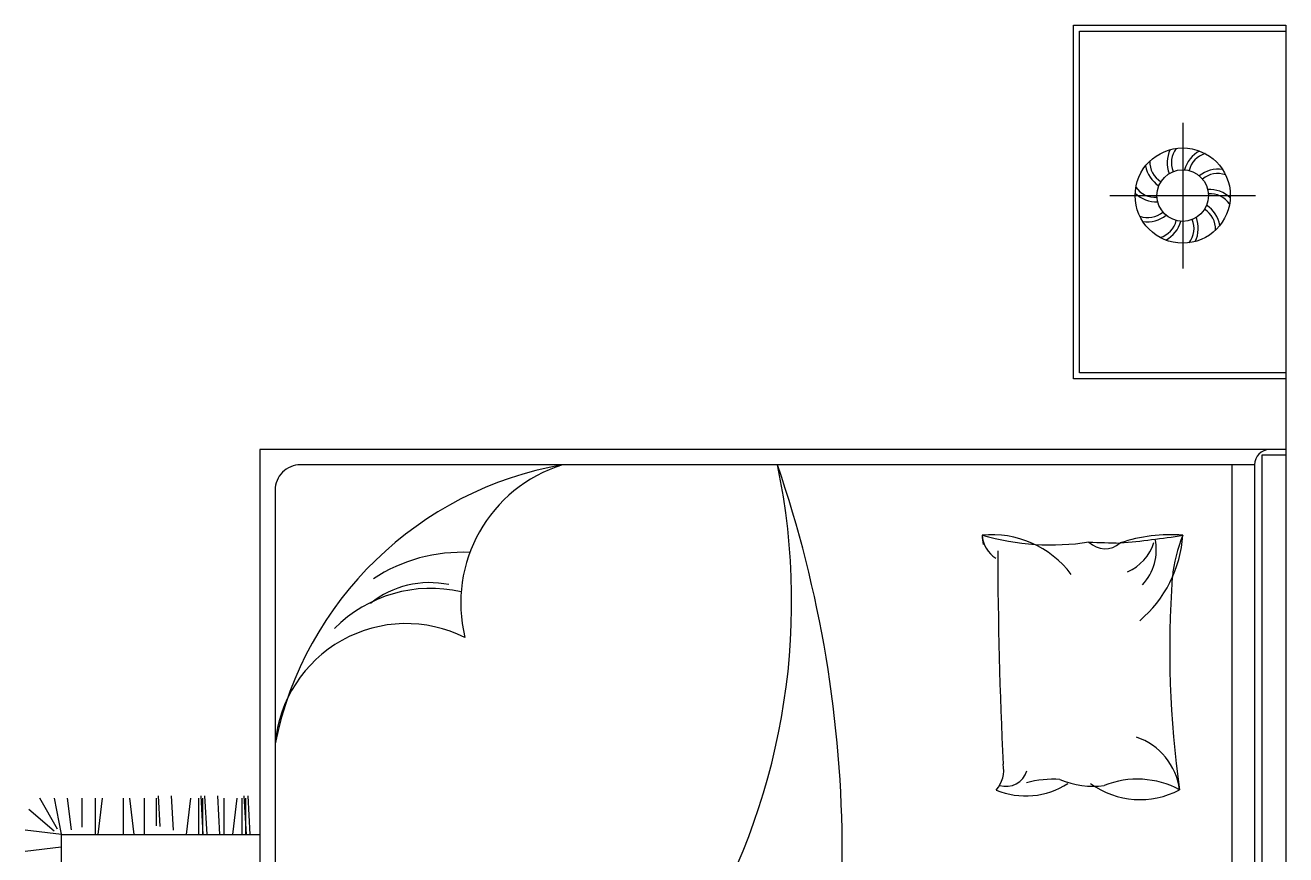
# Model space of a CAD drawing. Header units: millimetres. Extents: x -20622 to 21990, y -10877 to 8500.
# Drawn here: x -14859 to -12614, y 2889 to 4367 of the extents above; entities that cross this region are included whole.
import ezdxf

# ---------------------------------------------------------------- set-up
doc = ezdxf.new("R2010")
doc.units = ezdxf.units.MM
doc.layers.add('FURNITURE', color=80, linetype='Continuous', lineweight=30)

msp = doc.modelspace()

# ---------------------------------------------------------------- linework, layer by layer
at = {"layer": 'FURNITURE'}
for p, q in [((-12614.1, 4366.5), (-12614.1, 1414.5)), ((-12797.7, 4192.8), (-12797.7, 3933.2)), ((-12927.5, 4063), (-12668, 4063)), ((-12709.7, 2197.4), (-12709.7, 3583.4)), ((-12669.8, 3583.4), (-12669.8, 2197.4)), ((-14801.7, 2934.2), (-14833.2, 2989.6)), ((-14794.3, 2925.4), (-14807.1, 2989.5)), ((-14776.8, 2932.8), (-14783.6, 2989.6)), ((-14757.5, 2937.9), (-14757.5, 2989.5)), ((-14733.7, 2924.8), (-14733.7, 2989.5)), ((-14729.2, 2924.8), (-14721.5, 2989.6)), ((-14684, 2924.8), (-14684, 2989.5)), ((-14665.1, 2924.8), (-14672.8, 2989.6)), ((-14646.7, 2924.8), (-14646.7, 2989.5)), ((-14625.4, 2940.3), (-14625.4, 2989.6)), ((-14618.5, 2938.9), (-14621.6, 2993.4)), ((-14595.3, 2932.4), (-14598.7, 2993.4)), ((-14571.9, 2924.8), (-14564.3, 2989.6)), ((-14549.7, 2924.8), (-14549.7, 2989.6)), ((-14542.1, 2924.8), (-14545.9, 2993.4)), ((-14542.9, 2924.8), (-14542.9, 2989.6)), ((-14535.2, 2924.8), (-14539, 2993.4)), ((-14512.3, 2924.8), (-14516.1, 2993.4)), ((-14504.7, 2924.8), (-14504.7, 2989.6)), ((-14489.4, 2924.8), (-14481.8, 2989.6)), ((-14472.7, 2924.8), (-14472.7, 2989.6)), ((-14465.1, 2924.8), (-14468.9, 2993.4)), ((-14465.9, 2924.8), (-14465.9, 2989.6)), ((-14458.2, 2924.8), (-14462, 2993.4)), ((-14807.8, 2930.8), (-14852.6, 2969.3)), ((-14794.3, 2924.8), (-14859.1, 2932.5)), ((-14794.8, 2901.9), (-14859.1, 2894.3))]:
    msp.add_line(p, q, dxfattribs=at)
for points in [[(-12614.2, 3736.5), (-12992.1, 3736.5), (-12992.1, 4366.5), (-12614.1, 4366.5)], [(-12614.2, 3747.3), (-12981.3, 3747.3), (-12981.3, 4355.7), (-12614.1, 4355.7)], [(-12614.1, 3610.4), (-14441.1, 3610.4), (-14441.1, 2170.4), (-12614.1, 2170.4)], [(-12614.1, 2184.9), (-12656.3, 2184.9), (-12656.3, 3601.4), (-12614.1, 3601.4)], [(-13665.8, 2170.4), (-13665.8, 1779), (-14794.3, 1779), (-14794.3, 2924.8), (-14441.1, 2924.8)]]:
    msp.add_lwpolyline(points, dxfattribs=at)
for points in [[(-12669.8, 3583.4), (-14369.1, 3583.4, 0.414214), (-14414.1, 3538.4), (-14414.1, 2242.4, 0.414214), (-14369.1, 2197.4), (-12669.8, 2197.4)], [(-12816.2, 3382.9, 0.053404), (-12803.3, 3004.4, 0.040654)]]:
    msp.add_lwpolyline(points, format="xyb", dxfattribs=at)
for radius in [84.8, 45.9]:
    msp.add_circle((-12797.7, 4063), radius, dxfattribs=at)
for centre, radius, start, end in [((-12771, 4121.1), 54.5, 154.17, 200.4897), ((-12776.4, 4121.6), 41.5, 142.3002, 202.538), ((-12742, 4094.3), 54.5, 118.17, 164.4897), ((-12746, 4097.9), 41.5, 106.3002, 166.538), ((-12810.2, 4125.7), 54.5, 190.17, 236.4897), ((-12814.9, 4123), 41.5, 178.3002, 238.538), ((-12734.2, 4055.5), 54.5, 82.17, 128.4897), ((-12735.4, 4060.8), 41.5, 70.3002, 130.538), ((-12844.7, 4106.4), 54.5, 226.17, 272.4897), ((-12846.9, 4101.4), 41.5, 214.3002, 274.538), ((-12750.8, 4019.6), 54.5, 46.17, 92.4897), ((-12748.6, 4024.6), 41.5, 34.3002, 94.538), ((-12785.3, 4000.3), 54.5, 10.17, 56.4897), ((-12860.1, 4065.2), 41.5, 250.3002, 310.538), ((-12861.3, 4070.5), 54.5, 262.17, 308.4897), ((-12849.5, 4028.2), 41.5, 286.3002, 346.538), ((-12819.1, 4004.4), 41.5, 322.3002, 22.538), ((-12824.5, 4004.9), 54.5, 334.17, 20.4897), ((-12780.6, 4003.1), 41.5, 358.3002, 58.538), ((-12853.5, 4031.8), 54.5, 298.17, 344.4897), ((-12642.8, 3583.4), 27, 90, 180), ((-13793.1, 2958.8), 634, 99.9106, 168.3834), ((-14681.9, 3340.3), 1187.6, 285.7708, 11.8099), ((-13825.9, 3337.4), 257.5, 107.236, 193.8635), ((-15538.7, 2890.4), 2134.8, 341.0577, 18.9423), ((-13137, 3283.9), 174.9, 36.5711, 95.89), ((-13032.2, 3886.7), 446, 254.0243, 278.7071), ((-12935, 3473.3), 220.5, 184.0129, 188.3417), ((-13103.8, 3461), 51.3, 183.4709, 238.5412), ((-12820, 3181.2), 277.6, 85.3048, 108.6942), ((-13032.5, 4911.7), 1472.7, 274.8098, 279.1892), ((-13017.3, 3473.3), 220.5, 310.4189, 355.9871), ((-12552.2, 3356.4), 265.3, 157.5178, 174.267), ((-12867.9, 5569.2), 2125.6, 267.3905, 268.8876), ((-12936, 3473.9), 40.2, 224.4736, 312.1713), ((-12930.6, 3471), 85.7, 293.8756, 342.1383), ((-12937.5, 3432.2), 92.7, 317.4509, 11.7793), ((-14081.2, 3140.9), 286.6, 87.2247, 123.4103), ((-4254.8, 3465.6), 8872.5, 180.22759, 182.68343), ((-14138.7, 3204), 169.4, 78.3591, 128.5338), ((-14136.7, 3121.1), 242.1, 77.1156, 135.1048), ((-14180.6, 3066), 234.4, 63.4835, 174.9765), ((-12918, 2988.8), 115.8, 7.7032, 70.9775), ((-13170.8, 3039.5), 54.3, 319.0991, 11.3702), ((-13112.7, 3049.7), 39.3, 253.3521, 343.2995), ((-13077.2, 3130.5), 137, 247.4467, 303.0478), ((-13030, 2858.2), 165, 85.2233, 106.23), ((-12957.2, 3162), 151.3, 247.017, 277.5368), ((-12873.6, 3135.8), 149, 233.7389, 298.1269), ((-12878.5, 2864.2), 159.1, 61.7736, 111.6983)]:
    msp.add_arc(centre, radius, start, end, dxfattribs=at)

doc.saveas('drawing.dxf')
